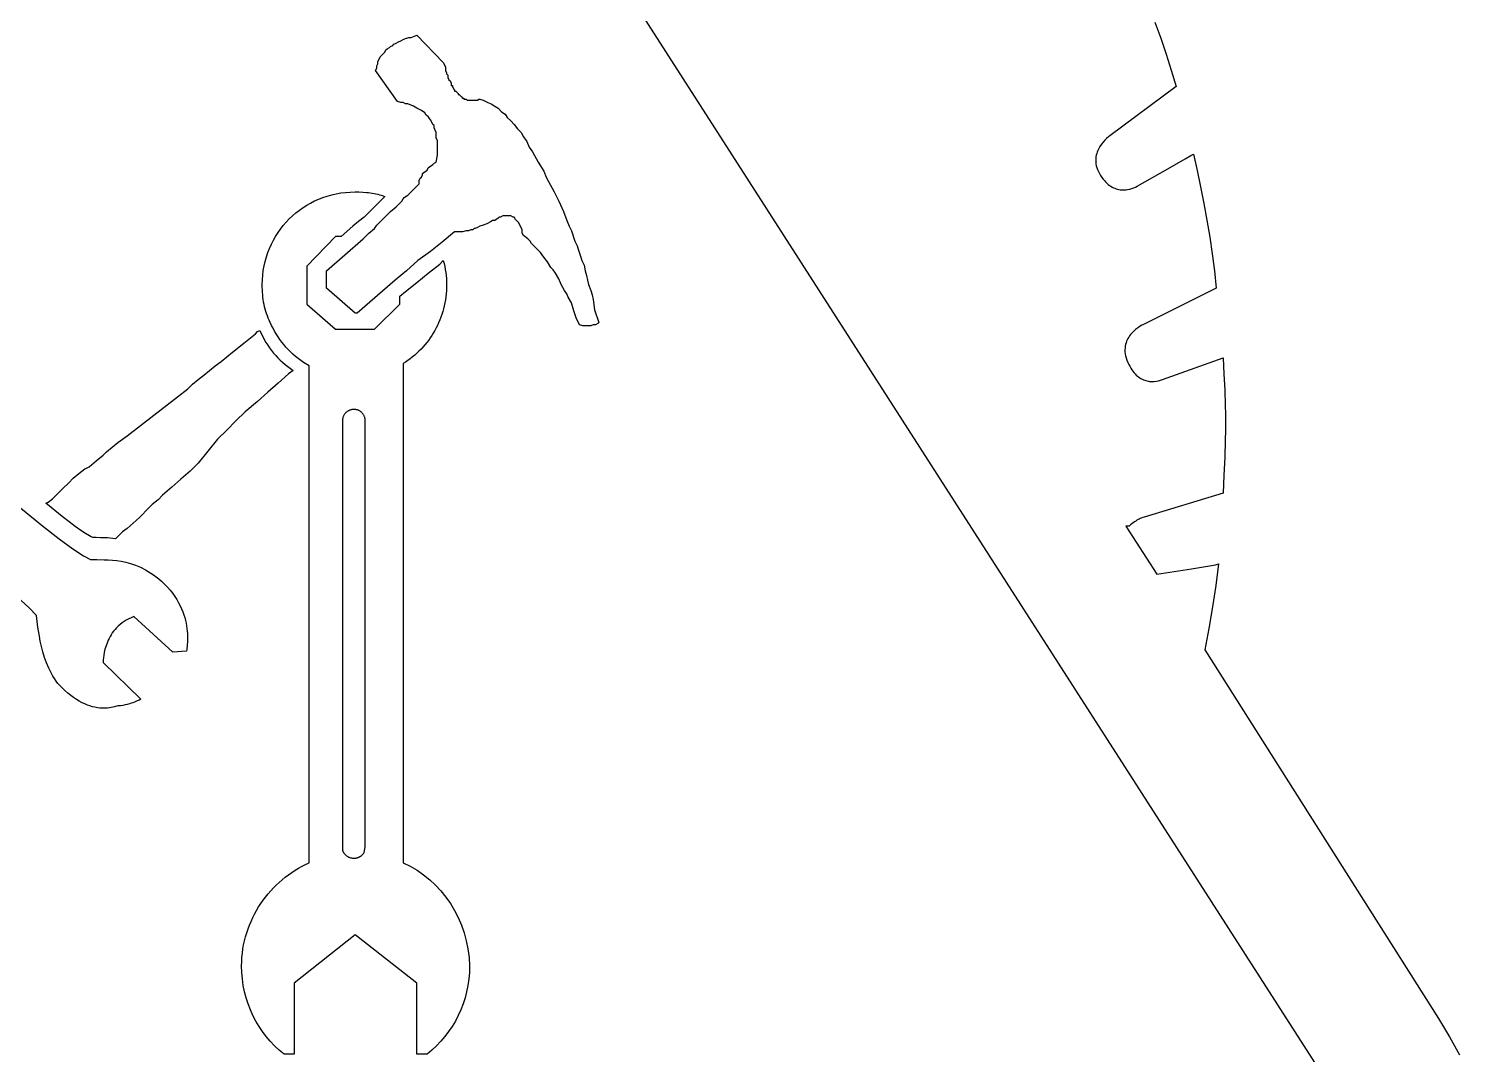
# Model space of a CAD drawing. Extents: x 44.5 to 107.9, y -138.8 to -45.2.
# Drawn here: x 47.858 to 51.163, y -116.994 to -114.624 of the extents above; entities that cross this region are included whole.
import ezdxf

# ---------------------------------------------------------------- set-up
doc = ezdxf.new("R2010")
doc.units = 0
doc.layers.add('BLACK', color=7, linetype='CONTINUOUS')

msp = doc.modelspace()

# ---------------------------------------------------------------- linework, layer by layer
at = {"layer": 'BLACK', "linetype": 'CONTINUOUS'}
for p, q in [((50.866145, -117.070188), (48.082729, -112.733667)), ((50.46001, -114.608902), (50.473146, -114.645737)), ((48.699208, -114.66248), (48.701854, -114.659834)), ((48.701854, -114.659834), (48.707146, -114.657188)), ((48.707146, -114.657188), (48.712437, -114.654542)), ((48.712437, -114.654542), (48.717729, -114.651896)), ((48.717729, -114.651896), (48.72302, -114.64925)), ((48.72302, -114.64925), (48.728312, -114.646604)), ((48.728312, -114.646604), (48.73625, -114.643959)), ((48.73625, -114.643959), (48.741541, -114.643959)), ((48.741541, -114.643959), (48.749479, -114.641313)), ((48.749479, -114.641313), (48.754771, -114.638667)), ((48.754771, -114.638667), (48.815625, -114.702167)), ((50.473146, -114.645737), (50.485724, -114.68282)), ((48.664812, -114.699521), (48.667458, -114.69423)), ((48.667458, -114.69423), (48.670104, -114.688938)), ((48.670104, -114.688938), (48.67275, -114.686292)), ((48.67275, -114.686292), (48.678041, -114.681)), ((48.678041, -114.681), (48.680687, -114.678355)), ((48.680687, -114.678355), (48.683333, -114.673063)), ((48.683333, -114.673063), (48.685979, -114.670417)), ((48.685979, -114.670417), (48.69127, -114.667771)), ((48.69127, -114.667771), (48.693916, -114.665125)), ((48.693916, -114.665125), (48.699208, -114.66248)), ((50.485724, -114.68282), (50.497682, -114.720151)), ((48.65952, -114.720688), (48.662167, -114.715396)), ((48.709791, -114.792125), (48.65952, -114.720688)), ((48.662167, -114.710105), (48.664812, -114.704813)), ((48.662167, -114.715396), (48.662167, -114.710105)), ((48.664812, -114.704813), (48.664812, -114.699521)), ((48.815625, -114.702167), (48.81827, -114.707459)), ((48.81827, -114.707459), (48.820916, -114.71275)), ((48.820916, -114.71275), (48.820916, -114.720688)), ((48.820916, -114.720688), (48.823562, -114.725979)), ((48.823562, -114.725979), (48.823562, -114.728625)), ((50.497682, -114.720151), (50.508958, -114.75773)), ((48.823562, -114.728625), (48.826208, -114.731271)), ((48.826208, -114.731271), (48.826208, -114.736563)), ((48.826208, -114.736563), (48.828854, -114.741855)), ((48.828854, -114.741855), (48.831499, -114.7445)), ((48.831499, -114.7445), (48.834146, -114.749792)), ((48.834146, -114.749792), (48.834146, -114.755084)), ((48.834146, -114.755084), (48.836791, -114.755084)), ((48.836791, -114.755084), (48.836791, -114.75773)), ((48.836791, -114.75773), (48.839437, -114.763021)), ((50.508958, -114.75773), (50.355499, -114.871501)), ((48.717729, -114.794771), (48.709791, -114.792125)), ((48.839437, -114.763021), (48.842083, -114.765667)), ((48.842083, -114.765667), (48.842083, -114.768313)), ((48.842083, -114.768313), (48.844729, -114.768313)), ((48.844729, -114.768313), (48.847375, -114.770959)), ((48.847375, -114.770959), (48.85002, -114.773605)), ((48.85002, -114.773605), (48.85002, -114.77625)), ((48.85002, -114.77625), (48.852666, -114.77625)), ((48.852666, -114.77625), (48.855312, -114.778896)), ((48.855312, -114.778896), (48.857958, -114.781542)), ((48.857958, -114.781542), (48.860604, -114.784188)), ((48.860604, -114.784188), (48.86325, -114.784188)), ((48.86325, -114.784188), (48.86325, -114.786834)), ((48.86325, -114.786834), (48.868541, -114.786834)), ((48.868541, -114.786834), (48.871187, -114.789479)), ((48.871187, -114.789479), (48.894999, -114.789479)), ((48.894999, -114.789479), (48.897646, -114.786834)), ((48.897646, -114.786834), (48.900291, -114.786834)), ((48.900291, -114.786834), (48.908229, -114.789479)), ((48.908229, -114.789479), (48.918812, -114.794771)), ((48.72302, -114.794771), (48.717729, -114.794771)), ((48.728312, -114.797417), (48.72302, -114.794771)), ((48.733604, -114.797417), (48.728312, -114.797417)), ((48.746833, -114.802709), (48.733604, -114.797417)), ((48.754771, -114.808), (48.746833, -114.802709)), ((48.765354, -114.813292), (48.754771, -114.808)), ((48.773291, -114.818584), (48.765354, -114.813292)), ((48.775937, -114.823875), (48.773291, -114.818584)), ((48.781229, -114.826521), (48.775937, -114.823875)), ((48.783874, -114.831813), (48.781229, -114.826521)), ((48.918812, -114.794771), (48.92675, -114.797417)), ((48.92675, -114.797417), (48.934687, -114.802709)), ((48.934687, -114.802709), (48.942625, -114.808)), ((48.942625, -114.808), (48.950562, -114.815938)), ((48.950562, -114.815938), (48.9585, -114.82123)), ((48.9585, -114.82123), (48.963791, -114.829167)), ((48.78652, -114.834459), (48.783874, -114.831813)), ((48.789166, -114.83975), (48.78652, -114.834459)), ((48.791812, -114.845042), (48.789166, -114.83975)), ((48.794458, -114.847688), (48.791812, -114.845042)), ((48.794458, -114.852979), (48.794458, -114.847688)), ((48.797104, -114.858271), (48.794458, -114.852979)), ((48.79975, -114.863563), (48.797104, -114.858271)), ((48.963791, -114.829167), (48.971729, -114.837105)), ((48.971729, -114.837105), (48.979666, -114.845042)), ((48.979666, -114.845042), (48.987604, -114.855625)), ((48.987604, -114.855625), (48.995541, -114.863563)), ((48.79975, -114.876792), (48.79975, -114.863563)), ((48.802395, -114.882084), (48.79975, -114.876792)), ((48.802395, -114.916479), (48.802395, -114.882084)), ((48.995541, -114.863563), (49.000833, -114.874146)), ((49.000833, -114.874146), (49.00877, -114.884729)), ((49.00877, -114.884729), (49.014062, -114.897959)), ((50.336413, -114.890777), (50.332679, -114.896305)), ((50.340291, -114.885872), (50.336413, -114.890777)), ((50.344114, -114.881626), (50.340291, -114.885872)), ((50.347686, -114.878074), (50.344114, -114.881626)), ((50.353282, -114.87319), (50.347686, -114.878074)), ((50.355499, -114.871501), (50.353282, -114.87319)), ((48.79975, -114.932355), (48.802395, -114.916479)), ((49.014062, -114.897959), (49.021999, -114.908542)), ((49.021999, -114.908542), (49.035229, -114.932355)), ((50.323129, -114.923963), (50.322949, -114.927971)), ((50.323592, -114.920066), (50.323129, -114.923963)), ((50.324313, -114.916287), (50.323592, -114.920066)), ((50.325268, -114.912628), (50.324313, -114.916287)), ((50.326431, -114.909095), (50.325268, -114.912628)), ((50.327779, -114.905692), (50.326431, -114.909095)), ((50.329286, -114.902423), (50.327779, -114.905692)), ((50.332679, -114.896305), (50.329286, -114.902423)), ((50.489775, -114.947899), (50.529876, -114.925037)), ((50.529876, -114.925037), (50.543075, -114.917343)), ((50.543075, -114.917343), (50.548645, -114.913834)), ((50.548645, -114.913834), (50.557322, -114.951661)), ((48.768, -114.958813), (48.770646, -114.956167)), ((48.768, -114.961459), (48.768, -114.958813)), ((48.770646, -114.956167), (48.778583, -114.950875)), ((48.778583, -114.950875), (48.781229, -114.945584)), ((48.781229, -114.945584), (48.783874, -114.942938)), ((48.783874, -114.942938), (48.791812, -114.937646)), ((48.791812, -114.937646), (48.794458, -114.935)), ((48.794458, -114.935), (48.79975, -114.932355)), ((49.035229, -114.932355), (49.048458, -114.953521)), ((49.048458, -114.953521), (49.053749, -114.96675)), ((50.322949, -114.927971), (50.323077, -114.932088)), ((50.323077, -114.932088), (50.323537, -114.936309)), ((50.323537, -114.936309), (50.324354, -114.940628)), ((50.324354, -114.940628), (50.325553, -114.945043)), ((50.325553, -114.945043), (50.327158, -114.949548)), ((50.327158, -114.949548), (50.329195, -114.95414)), ((50.329195, -114.95414), (50.331687, -114.958813)), ((50.331687, -114.958813), (50.334446, -114.96335)), ((50.418999, -114.987917), (50.489775, -114.947899)), ((50.557322, -114.951661), (50.565471, -114.989736)), ((48.733604, -115.009084), (48.760062, -114.982625)), ((48.760062, -114.974688), (48.762708, -114.969396)), ((48.760062, -114.982625), (48.760062, -114.974688)), ((48.762708, -114.969396), (48.765354, -114.96675)), ((48.765354, -114.96675), (48.768, -114.961459)), ((49.053749, -114.96675), (49.059042, -114.977334)), ((49.059042, -114.977334), (49.072271, -115.001146)), ((50.334446, -114.96335), (50.33726, -114.967541)), ((50.33726, -114.967541), (50.340126, -114.971398)), ((50.340126, -114.971398), (50.343035, -114.974931)), ((50.343035, -114.974931), (50.345984, -114.978153)), ((50.345984, -114.978153), (50.348965, -114.981074)), ((50.348965, -114.981074), (50.351974, -114.983705)), ((50.351974, -114.983705), (50.355004, -114.986057)), ((50.355004, -114.986057), (50.358049, -114.988142)), ((50.358049, -114.988142), (50.361104, -114.989971)), ((50.361104, -114.989971), (50.364163, -114.991555)), ((50.364163, -114.991555), (50.36722, -114.992904)), ((50.406558, -114.993469), (50.411124, -114.991767)), ((50.411124, -114.991767), (50.415287, -114.989887)), ((50.415287, -114.989887), (50.418999, -114.987917)), ((50.565471, -114.989736), (50.573062, -115.028059)), ((48.50943, -115.026871), (48.518676, -115.02216)), ((48.518676, -115.02216), (48.528179, -115.017889)), ((48.528179, -115.017889), (48.537926, -115.014072)), ((48.537926, -115.014072), (48.547905, -115.010721)), ((48.547905, -115.010721), (48.558101, -115.00785)), ((48.558101, -115.00785), (48.568502, -115.005471)), ((48.568502, -115.005471), (48.579095, -115.003599)), ((48.579095, -115.003599), (48.589867, -115.002245)), ((48.589867, -115.002245), (48.600805, -115.001423)), ((48.600805, -115.001423), (48.611895, -115.001146)), ((48.611895, -115.001146), (48.62082, -115.001275)), ((48.62082, -115.001275), (48.629713, -115.001684)), ((48.629713, -115.001684), (48.638545, -115.002402)), ((48.638545, -115.002402), (48.642927, -115.002887)), ((48.642927, -115.002887), (48.647283, -115.003461)), ((48.647283, -115.003461), (48.651608, -115.004129)), ((48.651608, -115.004129), (48.655898, -115.004893)), ((48.655898, -115.004893), (48.660149, -115.005758)), ((48.670104, -115.022313), (48.656874, -115.035542)), ((48.660149, -115.005758), (48.664357, -115.006727)), ((48.664357, -115.006727), (48.668519, -115.007805)), ((48.668519, -115.007805), (48.67263, -115.008996)), ((48.680687, -115.011729), (48.670104, -115.022313)), ((48.67263, -115.008996), (48.676688, -115.010303)), ((48.676688, -115.010303), (48.680687, -115.011729)), ((48.707146, -115.035542), (48.720375, -115.022313)), ((48.720375, -115.022313), (48.72302, -115.017021)), ((48.72302, -115.017021), (48.725666, -115.014375)), ((48.725666, -115.014375), (48.733604, -115.009084)), ((49.072271, -115.001146), (49.082854, -115.022313)), ((49.082854, -115.022313), (49.093437, -115.046125)), ((50.36722, -114.992904), (50.370269, -114.994031)), ((50.370269, -114.994031), (50.373305, -114.994946)), ((50.373305, -114.994946), (50.376321, -114.995661)), ((50.376321, -114.995661), (50.379312, -114.996186)), ((50.379312, -114.996186), (50.382272, -114.996532)), ((50.382272, -114.996532), (50.385195, -114.996712)), ((50.385195, -114.996712), (50.388076, -114.996736)), ((50.388076, -114.996736), (50.390908, -114.996615)), ((50.390908, -114.996615), (50.393686, -114.99636)), ((50.393686, -114.99636), (50.396404, -114.995982)), ((50.396404, -114.995982), (50.401636, -114.994904)), ((50.401636, -114.994904), (50.406558, -114.993469)), ((48.46009, -115.063654), (48.467518, -115.056575)), ((48.467518, -115.056575), (48.475281, -115.049858)), ((48.475281, -115.049858), (48.483367, -115.043516)), ((48.483367, -115.043516), (48.491763, -115.037562)), ((48.491763, -115.037562), (48.500455, -115.03201)), ((48.500455, -115.03201), (48.50943, -115.026871)), ((48.638354, -115.054063), (48.633062, -115.059354)), ((48.643645, -115.048771), (48.638354, -115.054063)), ((48.656874, -115.035542), (48.643645, -115.048771)), ((48.680687, -115.059355), (48.693916, -115.046125)), ((48.693916, -115.046125), (48.707146, -115.035542)), ((48.953208, -115.056709), (48.947916, -115.059355)), ((48.971729, -115.056709), (48.953208, -115.056709)), ((48.977021, -115.059355), (48.971729, -115.056709)), ((49.093437, -115.046125), (49.101374, -115.067292)), ((50.573062, -115.028059), (50.580064, -115.066631)), ((48.433999, -115.095326), (48.439953, -115.086931)), ((48.439953, -115.086931), (48.446294, -115.078845)), ((48.446294, -115.078845), (48.453011, -115.071081)), ((48.453011, -115.071081), (48.46009, -115.063654)), ((48.606604, -115.080521), (48.580146, -115.104334)), ((48.619833, -115.069938), (48.606604, -115.080521)), ((48.633062, -115.059354), (48.619833, -115.069938)), ((48.643645, -115.096396), (48.656874, -115.085813)), ((48.656874, -115.085813), (48.662167, -115.077875)), ((48.662167, -115.077875), (48.667458, -115.072584)), ((48.667458, -115.072584), (48.680687, -115.059355)), ((48.868541, -115.091105), (48.860604, -115.09375)), ((48.873833, -115.091105), (48.868541, -115.091105)), ((48.879125, -115.088459), (48.873833, -115.091105)), ((48.884416, -115.088459), (48.879125, -115.088459)), ((48.887062, -115.085813), (48.884416, -115.088459)), ((48.889708, -115.085813), (48.887062, -115.085813)), ((48.894999, -115.083167), (48.889708, -115.085813)), ((48.900291, -115.080521), (48.894999, -115.083167)), ((48.908229, -115.077875), (48.900291, -115.080521)), ((48.916166, -115.075229), (48.908229, -115.077875)), ((48.92675, -115.069938), (48.916166, -115.075229)), ((48.929395, -115.067292), (48.92675, -115.069938)), ((48.934687, -115.067292), (48.929395, -115.067292)), ((48.942625, -115.062), (48.934687, -115.067292)), ((48.945271, -115.059355), (48.942625, -115.062)), ((48.947916, -115.059355), (48.945271, -115.059355)), ((48.979666, -115.059355), (48.977021, -115.059355)), ((48.982312, -115.064646), (48.979666, -115.059355)), ((48.984958, -115.067292), (48.982312, -115.064646)), ((48.987604, -115.069938), (48.984958, -115.067292)), ((48.99025, -115.072584), (48.987604, -115.069938)), ((48.992895, -115.077875), (48.99025, -115.072584)), ((48.995541, -115.083167), (48.992895, -115.077875)), ((48.998187, -115.088459), (48.995541, -115.083167)), ((48.998187, -115.096396), (48.998187, -115.088459)), ((49.101374, -115.067292), (49.106666, -115.080521)), ((49.106666, -115.080521), (49.111958, -115.091105)), ((49.111958, -115.091105), (49.119895, -115.114917)), ((50.580064, -115.066631), (50.586446, -115.10545)), ((48.414325, -115.131743), (48.418596, -115.12224)), ((48.418596, -115.12224), (48.423307, -115.112994)), ((48.423307, -115.112994), (48.428446, -115.104018)), ((48.428446, -115.104018), (48.433999, -115.095326)), ((48.566916, -115.104334), (48.500771, -115.173125)), ((48.54575, -115.183709), (48.630416, -115.109625)), ((48.580146, -115.104334), (48.566916, -115.104334)), ((48.630416, -115.109625), (48.643645, -115.096396)), ((48.812979, -115.117563), (48.78652, -115.13873)), ((48.842083, -115.09375), (48.812979, -115.117563)), ((48.860604, -115.09375), (48.842083, -115.09375)), ((49.000833, -115.101688), (48.998187, -115.096396)), ((49.011416, -115.109625), (49.000833, -115.101688)), ((49.016708, -115.114917), (49.011416, -115.109625)), ((49.019354, -115.120209), (49.016708, -115.114917)), ((49.029937, -115.130792), (49.019354, -115.120209)), ((49.119895, -115.114917), (49.125187, -115.1255)), ((50.586446, -115.10545), (50.592177, -115.144517)), ((48.404286, -115.161665), (48.407157, -115.151468)), ((48.407157, -115.151468), (48.410508, -115.14149)), ((48.410508, -115.14149), (48.414325, -115.131743)), ((48.78652, -115.13873), (48.757416, -115.159896)), ((49.04052, -115.141375), (49.029937, -115.130792)), ((49.048458, -115.151959), (49.04052, -115.141375)), ((49.056395, -115.162542), (49.048458, -115.151959)), ((49.125187, -115.1255), (49.127833, -115.136084)), ((49.127833, -115.136084), (49.133125, -115.149313)), ((49.133125, -115.149313), (49.13577, -115.159896)), ((50.592177, -115.144517), (50.597226, -115.183833)), ((48.398681, -115.193431), (48.400035, -115.182659)), ((48.400035, -115.182659), (48.401908, -115.172066)), ((48.401908, -115.172066), (48.404286, -115.161665)), ((48.500771, -115.173125), (48.500771, -115.260438)), ((48.54575, -115.223396), (48.54575, -115.183709)), ((48.730958, -115.183709), (48.704499, -115.204875)), ((48.757416, -115.159896), (48.730958, -115.183709)), ((48.75477, -115.210167), (48.781229, -115.189001)), ((48.781229, -115.189001), (48.807687, -115.167834)), ((48.807687, -115.167834), (48.815625, -115.159896)), ((48.815625, -115.159896), (48.817485, -115.166841)), ((48.817485, -115.166841), (48.819097, -115.173787)), ((48.819097, -115.173787), (48.820461, -115.180732)), ((48.820461, -115.180732), (48.821578, -115.187677)), ((48.821578, -115.187677), (48.822446, -115.194623)), ((49.064333, -115.175771), (49.056395, -115.162542)), ((49.069625, -115.181063), (49.064333, -115.175771)), ((49.074916, -115.189), (49.069625, -115.181063)), ((49.082854, -115.202229), (49.074916, -115.189)), ((49.13577, -115.159896), (49.141062, -115.17048)), ((49.141062, -115.17048), (49.143708, -115.183709)), ((49.143708, -115.183709), (49.146354, -115.194292)), ((50.597226, -115.183833), (50.601562, -115.223396)), ((48.397582, -115.215458), (48.397859, -115.204368)), ((48.397645, -115.221381), (48.397582, -115.215458)), ((48.397835, -115.227241), (48.397645, -115.221381)), ((48.397859, -115.204368), (48.398681, -115.193431)), ((48.611895, -115.281604), (48.54575, -115.223396)), ((48.704499, -115.204875), (48.617187, -115.281604)), ((48.728312, -115.231334), (48.75477, -115.210167)), ((48.822446, -115.194623), (48.823066, -115.201568)), ((48.823066, -115.201568), (48.823438, -115.208513)), ((48.823447, -115.222628), (48.823102, -115.229746)), ((48.823438, -115.208513), (48.823562, -115.215458)), ((48.823562, -115.215458), (48.823447, -115.222628)), ((49.088145, -115.215458), (49.082854, -115.202229)), ((49.096083, -115.228688), (49.088145, -115.215458)), ((49.146354, -115.194292), (49.149, -115.204875)), ((49.149, -115.204875), (49.151646, -115.215458)), ((49.151646, -115.215458), (49.156937, -115.228688)), ((50.601562, -115.223396), (50.432229, -115.308063)), ((48.398158, -115.233039), (48.397835, -115.227241)), ((48.398616, -115.238775), (48.398158, -115.233039)), ((48.399213, -115.244449), (48.398616, -115.238775)), ((48.399954, -115.250061), (48.399213, -115.244449)), ((48.400842, -115.255611), (48.399954, -115.250061)), ((48.401882, -115.261099), (48.400842, -115.255611)), ((48.715083, -115.241917), (48.728312, -115.231334)), ((48.715083, -115.260438), (48.715083, -115.241917)), ((48.820726, -115.250753), (48.819498, -115.257625)), ((48.821738, -115.243813), (48.820726, -115.250753)), ((48.822531, -115.23681), (48.821738, -115.243813)), ((48.823102, -115.229746), (48.822531, -115.23681)), ((49.101374, -115.236625), (49.096083, -115.228688)), ((49.104021, -115.244563), (49.101374, -115.236625)), ((49.111958, -115.257792), (49.104021, -115.244563)), ((49.156937, -115.228688), (49.159583, -115.239271)), ((49.159583, -115.239271), (49.162229, -115.249854)), ((49.162229, -115.249854), (49.164875, -115.273667)), ((48.403076, -115.266525), (48.401882, -115.261099)), ((48.404429, -115.271889), (48.403076, -115.266525)), ((48.405945, -115.277191), (48.404429, -115.271889)), ((48.407628, -115.282431), (48.405945, -115.277191)), ((48.409481, -115.287609), (48.407628, -115.282431)), ((48.411509, -115.292725), (48.409481, -115.287609)), ((48.500771, -115.260438), (48.566916, -115.318646)), ((48.617187, -115.281604), (48.611895, -115.281604)), ((48.656874, -115.318646), (48.715083, -115.260438)), ((48.8125, -115.28434), (48.810246, -115.290804)), ((48.814556, -115.277785), (48.8125, -115.28434)), ((48.81641, -115.271145), (48.814556, -115.277785)), ((48.818059, -115.264423), (48.81641, -115.271145)), ((48.819498, -115.257625), (48.818059, -115.264423)), ((49.11725, -115.276313), (49.111958, -115.257792)), ((49.122541, -115.292188), (49.11725, -115.276313)), ((49.164875, -115.273667), (49.175458, -115.302771)), ((48.386999, -115.323937), (48.392291, -115.321292)), ((48.392291, -115.321292), (48.395391, -115.32861)), ((48.413715, -115.297779), (48.411509, -115.292725)), ((48.416103, -115.302771), (48.413715, -115.297779)), ((48.419203, -115.309654), (48.416103, -115.302771)), ((48.422547, -115.316409), (48.419203, -115.309654)), ((48.426132, -115.323032), (48.422547, -115.316409)), ((48.566916, -115.318646), (48.656874, -115.318646)), ((48.796112, -115.321623), (48.792736, -115.327455)), ((48.799308, -115.315674), (48.796112, -115.321623)), ((48.802324, -115.309614), (48.799308, -115.315674)), ((48.805154, -115.303446), (48.802324, -115.309614)), ((48.807796, -115.297174), (48.805154, -115.303446)), ((48.810246, -115.290804), (48.807796, -115.297174)), ((49.130479, -115.308063), (49.122541, -115.292188)), ((49.138416, -115.310709), (49.130479, -115.308063)), ((49.156937, -115.310709), (49.138416, -115.310709)), ((49.162229, -115.308063), (49.156937, -115.310709)), ((49.167521, -115.308063), (49.162229, -115.308063)), ((49.172812, -115.305417), (49.167521, -115.308063)), ((49.175458, -115.302771), (49.172812, -115.305417)), ((50.414928, -115.319365), (50.410326, -115.323477)), ((50.419374, -115.315895), (50.414928, -115.319365)), ((50.423464, -115.313065), (50.419374, -115.315895)), ((50.429769, -115.309308), (50.423464, -115.313065)), ((50.432229, -115.308063), (50.429769, -115.309308)), ((48.328791, -115.371563), (48.355249, -115.350396)), ((48.355249, -115.350396), (48.381708, -115.329229)), ((48.381708, -115.329229), (48.386999, -115.323937)), ((48.395391, -115.32861), (48.398735, -115.335689)), ((48.398735, -115.335689), (48.402319, -115.342535)), ((48.402319, -115.342535), (48.40614, -115.349156)), ((48.40614, -115.349156), (48.410193, -115.35556)), ((48.410193, -115.35556), (48.414475, -115.361754)), ((48.429952, -115.329519), (48.426132, -115.323032)), ((48.434006, -115.335867), (48.429952, -115.329519)), ((48.438288, -115.342071), (48.434006, -115.335867)), ((48.442795, -115.348128), (48.438288, -115.342071)), ((48.447522, -115.354034), (48.442795, -115.348128)), ((48.452467, -115.359785), (48.447522, -115.354034)), ((48.773305, -115.354719), (48.768931, -115.359763)), ((48.77752, -115.349534), (48.773305, -115.354719)), ((48.781575, -115.34421), (48.77752, -115.349534)), ((48.785465, -115.338753), (48.781575, -115.34421)), ((48.789186, -115.333167), (48.785465, -115.338753)), ((48.792736, -115.327455), (48.789186, -115.333167)), ((50.392045, -115.353828), (50.391251, -115.357771)), ((50.393103, -115.350051), (50.392045, -115.353828)), ((50.394399, -115.34644), (50.393103, -115.350051)), ((50.395908, -115.342995), (50.394399, -115.34644)), ((50.397606, -115.339715), (50.395908, -115.342995)), ((50.399466, -115.3366), (50.397606, -115.339715)), ((50.401463, -115.333649), (50.399466, -115.3366)), ((50.403573, -115.330861), (50.401463, -115.333649)), ((50.40577, -115.328237), (50.403573, -115.330861)), ((50.410326, -115.323477), (50.40577, -115.328237)), ((48.302333, -115.392729), (48.328791, -115.371563)), ((48.414475, -115.361754), (48.418982, -115.367748)), ((48.418982, -115.367748), (48.42371, -115.373547)), ((48.42371, -115.373547), (48.428654, -115.37916)), ((48.428654, -115.37916), (48.433812, -115.384595)), ((48.433812, -115.384595), (48.43918, -115.38986)), ((48.457625, -115.365377), (48.452467, -115.359785)), ((48.462992, -115.370806), (48.457625, -115.365377)), ((48.468565, -115.376069), (48.462992, -115.370806)), ((48.474339, -115.381161), (48.468565, -115.376069)), ((48.480311, -115.386079), (48.474339, -115.381161)), ((48.486477, -115.390818), (48.480311, -115.386079)), ((48.739562, -115.386786), (48.734178, -115.39071)), ((48.744812, -115.382689), (48.739562, -115.386786)), ((48.749925, -115.378423), (48.744812, -115.382689)), ((48.754896, -115.373994), (48.749925, -115.378423)), ((48.759723, -115.369404), (48.754896, -115.373994)), ((48.764403, -115.364659), (48.759723, -115.369404)), ((48.768931, -115.359763), (48.764403, -115.364659)), ((50.390746, -115.361882), (50.390554, -115.36616)), ((50.390554, -115.36616), (50.390702, -115.370607)), ((50.390702, -115.370607), (50.391214, -115.375222)), ((50.391251, -115.357771), (50.390746, -115.361882)), ((50.391214, -115.375222), (50.392115, -115.380006)), ((50.392115, -115.380006), (50.393431, -115.38496)), ((50.393431, -115.38496), (50.395187, -115.390084)), ((50.477208, -115.435063), (50.617437, -115.384792)), ((50.617437, -115.384792), (50.61938, -115.422082)), ((48.262645, -115.424479), (48.275874, -115.413896)), ((48.275874, -115.413896), (48.289103, -115.403313)), ((48.289103, -115.403313), (48.302333, -115.392729)), ((48.458437, -115.421833), (48.434624, -115.443)), ((48.43918, -115.38986), (48.444752, -115.394962)), ((48.444752, -115.394962), (48.450527, -115.399908)), ((48.450527, -115.399908), (48.456498, -115.404708)), ((48.456498, -115.404708), (48.462664, -115.409368)), ((48.46902, -115.413896), (48.458437, -115.421833)), ((48.462664, -115.409368), (48.46902, -115.413896)), ((48.492832, -115.395375), (48.486477, -115.390818)), ((48.506061, -115.403313), (48.492832, -115.395375)), ((48.506061, -115.530313), (48.506061, -115.403313)), ((48.728663, -115.394456), (48.72302, -115.398021)), ((48.72302, -115.398021), (48.72302, -116.551604)), ((48.734178, -115.39071), (48.728663, -115.394456)), ((50.395187, -115.390084), (50.397225, -115.395124)), ((50.397225, -115.395124), (50.399364, -115.399832)), ((50.399364, -115.399832), (50.401598, -115.404219)), ((50.401598, -115.404219), (50.403921, -115.408294)), ((50.403921, -115.408294), (50.406324, -115.412067)), ((50.406324, -115.412067), (50.408803, -115.415547)), ((50.408803, -115.415547), (50.411349, -115.418744)), ((50.411349, -115.418744), (50.413956, -115.421668)), ((50.413956, -115.421668), (50.416618, -115.424329)), ((50.61938, -115.422082), (50.621075, -115.458875)), ((48.225603, -115.456229), (48.228249, -115.453584)), ((48.228249, -115.453584), (48.230895, -115.450938)), ((48.230895, -115.450938), (48.236187, -115.445646)), ((48.236187, -115.445646), (48.249416, -115.435063)), ((48.249416, -115.435063), (48.262645, -115.424479)), ((48.434624, -115.443), (48.410812, -115.464167)), ((50.416618, -115.424329), (50.419327, -115.426735)), ((50.419327, -115.426735), (50.422076, -115.428898)), ((50.422076, -115.428898), (50.42486, -115.430825)), ((50.42486, -115.430825), (50.427671, -115.432528)), ((50.427671, -115.432528), (50.430502, -115.434016)), ((50.430502, -115.434016), (50.433346, -115.435299)), ((50.433346, -115.435299), (50.436198, -115.436386)), ((50.436198, -115.436386), (50.439049, -115.437287)), ((50.439049, -115.437287), (50.441894, -115.438011)), ((50.441894, -115.438011), (50.444725, -115.438569)), ((50.444725, -115.438569), (50.447536, -115.43897)), ((50.447536, -115.43897), (50.450319, -115.439223)), ((50.450319, -115.439223), (50.453069, -115.439339)), ((50.453069, -115.439339), (50.458439, -115.439197)), ((50.458439, -115.439197), (50.463593, -115.438621)), ((50.463593, -115.438621), (50.468475, -115.437688)), ((50.468475, -115.437688), (50.473032, -115.436476)), ((50.473032, -115.436476), (50.477208, -115.435063)), ((48.085374, -115.564709), (48.201791, -115.47475)), ((48.201791, -115.47475), (48.225603, -115.456229)), ((48.386999, -115.485334), (48.357896, -115.509146)), ((48.410812, -115.464167), (48.386999, -115.485334)), ((50.621075, -115.458875), (50.622274, -115.495669)), ((48.357896, -115.509146), (48.336729, -115.530313)), ((48.584552, -115.52071), (48.5841, -115.521976)), ((48.585065, -115.519482), (48.584552, -115.52071)), ((48.585636, -115.518292), (48.585065, -115.519482)), ((48.586263, -115.517142), (48.585636, -115.518292)), ((48.586944, -115.516033), (48.586263, -115.517142)), ((48.587675, -115.514965), (48.586944, -115.516033)), ((48.588454, -115.51394), (48.587675, -115.514965)), ((48.58928, -115.512959), (48.588454, -115.51394)), ((48.590149, -115.512022), (48.58928, -115.512959)), ((48.59106, -115.511131), (48.590149, -115.512022)), ((48.592009, -115.510286), (48.59106, -115.511131)), ((48.592994, -115.509489), (48.592009, -115.510286)), ((48.594014, -115.50874), (48.592994, -115.509489)), ((48.595065, -115.50804), (48.594014, -115.50874)), ((48.596145, -115.507391), (48.595065, -115.50804)), ((48.597251, -115.506794), (48.596145, -115.507391)), ((48.598382, -115.506248), (48.597251, -115.506794)), ((48.599535, -115.505756), (48.598382, -115.506248)), ((48.600707, -115.505318), (48.599535, -115.505756)), ((48.601896, -115.504936), (48.600707, -115.505318)), ((48.603099, -115.50461), (48.601896, -115.504936)), ((48.604315, -115.50434), (48.603099, -115.50461)), ((48.60554, -115.504129), (48.604315, -115.50434)), ((48.606773, -115.503977), (48.60554, -115.504129)), ((48.60801, -115.503885), (48.606773, -115.503977)), ((48.60925, -115.503855), (48.60801, -115.503885)), ((48.610722, -115.503893), (48.60925, -115.503855)), ((48.612163, -115.504006), (48.610722, -115.503893)), ((48.613571, -115.504192), (48.612163, -115.504006)), ((48.614945, -115.504449), (48.613571, -115.504192)), ((48.616284, -115.504773), (48.614945, -115.504449)), ((48.617587, -115.505163), (48.616284, -115.504773)), ((48.618853, -115.505615), (48.617587, -115.505163)), ((48.620081, -115.506128), (48.618853, -115.505615)), ((48.621271, -115.5067), (48.620081, -115.506128)), ((48.622421, -115.507327), (48.621271, -115.5067)), ((48.62353, -115.508007), (48.622421, -115.507327)), ((48.624598, -115.508738), (48.62353, -115.508007)), ((48.625623, -115.509518), (48.624598, -115.508738)), ((48.626604, -115.510343), (48.625623, -115.509518)), ((48.627541, -115.511212), (48.626604, -115.510343)), ((48.628432, -115.512123), (48.627541, -115.511212)), ((48.629277, -115.513072), (48.628432, -115.512123)), ((48.630074, -115.514058), (48.629277, -115.513072)), ((48.630823, -115.515077), (48.630074, -115.514058)), ((48.631522, -115.516128), (48.630823, -115.515077)), ((48.632171, -115.517208), (48.631522, -115.516128)), ((48.632769, -115.518314), (48.632171, -115.517208)), ((48.633315, -115.519445), (48.632769, -115.518314)), ((48.633807, -115.520598), (48.633315, -115.519445)), ((48.634244, -115.52177), (48.633807, -115.520598)), ((50.622274, -115.495669), (50.62261, -115.514221)), ((50.62261, -115.514221), (50.622729, -115.532958)), ((48.315562, -115.55148), (48.294396, -115.572646)), ((48.336729, -115.530313), (48.315562, -115.55148)), ((48.506061, -116.551605), (48.506061, -115.530313)), ((48.58283, -115.52884), (48.582791, -115.530313)), ((48.582791, -115.530313), (48.582791, -116.514563)), ((48.582943, -115.5274), (48.58283, -115.52884)), ((48.583129, -115.525992), (48.582943, -115.5274)), ((48.583386, -115.524618), (48.583129, -115.525992)), ((48.58371, -115.523279), (48.583386, -115.524618)), ((48.5841, -115.521976), (48.58371, -115.523279)), ((48.634627, -115.522959), (48.634244, -115.52177)), ((48.634953, -115.524162), (48.634627, -115.522959)), ((48.635222, -115.525378), (48.634953, -115.524162)), ((48.635434, -115.526603), (48.635222, -115.525378)), ((48.635585, -115.527836), (48.635434, -115.526603)), ((48.635677, -115.529073), (48.635585, -115.527836)), ((48.635708, -115.530313), (48.635677, -115.529073)), ((48.635708, -116.514563), (48.635708, -115.530313)), ((50.62261, -115.553681), (50.622274, -115.574217)), ((50.622729, -115.532958), (50.62261, -115.553681)), ((48.050978, -115.591167), (48.064207, -115.580583)), ((48.064207, -115.580583), (48.085374, -115.564709)), ((48.294396, -115.572646), (48.249417, -115.628209)), ((50.622274, -115.574217), (50.621076, -115.614979)), ((48.013937, -115.622917), (48.029812, -115.609688)), ((48.029812, -115.609688), (48.037749, -115.60175)), ((48.037749, -115.60175), (48.050978, -115.591167)), ((50.621076, -115.614979), (50.619381, -115.655742)), ((47.96102, -115.662604), (47.974249, -115.652021)), ((47.974249, -115.652021), (47.987478, -115.641438)), ((47.987478, -115.641438), (47.99277, -115.638792)), ((47.99277, -115.638792), (47.998061, -115.636146)), ((47.998061, -115.636146), (48.013937, -115.622917)), ((48.230896, -115.646729), (48.209729, -115.66525)), ((48.249417, -115.628209), (48.230896, -115.646729)), ((47.923978, -115.699646), (47.937207, -115.686416)), ((47.937207, -115.686416), (47.950437, -115.673187)), ((47.950437, -115.673187), (47.96102, -115.662604)), ((48.188562, -115.683771), (48.167396, -115.702292)), ((48.209729, -115.66525), (48.188562, -115.683771)), ((50.619381, -115.655742), (50.617437, -115.697)), ((47.797697, -115.697305), (47.890286, -115.77311)), ((47.89752, -115.720812), (47.902812, -115.718167)), ((47.902812, -115.718167), (47.913395, -115.710229)), ((47.913395, -115.710229), (47.923978, -115.699646)), ((48.156813, -115.712875), (48.143583, -115.723458)), ((48.167396, -115.702292), (48.156813, -115.712875)), ((50.617437, -115.697), (50.434875, -115.752563)), ((47.935306, -115.751074), (47.89752, -115.720812)), ((47.951378, -115.7636), (47.935306, -115.751074)), ((48.114479, -115.752563), (48.106541, -115.7605)), ((48.135646, -115.731396), (48.114479, -115.752563)), ((48.143583, -115.723458), (48.135646, -115.731396)), ((50.434875, -115.752563), (50.431733, -115.753638)), ((47.890286, -115.77311), (47.928451, -115.802851)), ((47.965651, -115.774391), (47.951378, -115.7636)), ((47.978187, -115.783444), (47.965651, -115.774391)), ((47.98905, -115.790762), (47.978187, -115.783444)), ((48.085375, -115.779021), (48.074792, -115.786958)), ((48.106541, -115.7605), (48.085375, -115.779021)), ((50.400479, -115.77373), (50.392541, -115.77373)), ((50.392541, -115.77373), (50.463979, -115.884854)), ((50.403482, -115.770876), (50.400479, -115.77373)), ((50.406515, -115.768262), (50.403482, -115.770876)), ((50.409548, -115.765881), (50.406515, -115.768262)), ((50.412551, -115.763725), (50.409548, -115.765881)), ((50.415491, -115.761786), (50.412551, -115.763725)), ((50.418339, -115.760056), (50.415491, -115.761786)), ((50.421062, -115.758528), (50.418339, -115.760056)), ((50.42363, -115.757193), (50.421062, -115.758528)), ((50.426013, -115.756044), (50.42363, -115.757193)), ((50.428178, -115.755074), (50.426013, -115.756044)), ((50.431733, -115.753638), (50.428178, -115.755074)), ((47.928451, -115.802851), (47.960116, -115.826156)), ((47.9983, -115.796343), (47.98905, -115.790762)), ((48.00234, -115.798482), (47.9983, -115.796343)), ((48.006, -115.800187), (48.00234, -115.798482)), ((48.013937, -115.800187), (48.006, -115.800187)), ((48.023942, -115.800229), (48.013937, -115.800187)), ((48.029099, -115.800327), (48.023942, -115.800229)), ((48.034442, -115.800518), (48.029099, -115.800327)), ((48.040034, -115.800833), (48.034442, -115.800518)), ((48.045935, -115.801304), (48.040034, -115.800833)), ((48.052209, -115.80196), (48.045935, -115.801304)), ((48.058916, -115.802833), (48.052209, -115.80196)), ((48.074792, -115.786958), (48.058916, -115.802833)), ((47.960116, -115.826156), (47.984472, -115.842274)), ((47.984472, -115.842274), (48.000708, -115.850459)), ((48.000708, -115.850459), (48.015679, -115.850991)), ((48.015679, -115.850991), (48.032665, -115.851244)), ((48.032665, -115.851244), (48.041846, -115.851567)), ((48.041846, -115.851567), (48.051449, -115.85218)), ((48.051449, -115.85218), (48.061448, -115.853204)), ((48.061448, -115.853204), (48.071815, -115.854758)), ((48.071815, -115.854758), (48.082523, -115.856964)), ((48.082523, -115.856964), (48.093545, -115.859941)), ((48.093545, -115.859941), (48.104854, -115.86381)), ((48.104854, -115.86381), (48.116422, -115.86869)), ((48.116422, -115.86869), (48.128223, -115.874702)), ((48.128223, -115.874702), (48.134202, -115.87817)), ((48.134202, -115.87817), (48.140229, -115.881966)), ((48.140229, -115.881966), (48.146301, -115.886105)), ((50.463979, -115.884854), (50.544346, -115.871956)), ((50.544346, -115.871956), (50.585646, -115.865135)), ((50.585646, -115.865135), (50.599738, -115.862608)), ((50.599738, -115.862608), (50.606854, -115.861042)), ((50.606854, -115.861042), (50.600405, -115.910651)), ((48.146301, -115.886105), (48.152414, -115.890602)), ((48.152414, -115.890602), (48.158565, -115.895472)), ((48.158565, -115.895472), (48.16475, -115.90073)), ((48.16475, -115.90073), (48.172126, -115.907718)), ((48.172126, -115.907718), (48.178891, -115.91478)), ((48.178891, -115.91478), (48.185071, -115.921895)), ((50.600405, -115.910651), (50.592963, -115.960261)), ((47.859228, -115.962364), (47.813267, -115.920036)), ((48.185071, -115.921895), (48.190691, -115.929043)), ((48.190691, -115.929043), (48.195777, -115.936205)), ((48.195777, -115.936205), (48.200352, -115.943361)), ((48.200352, -115.943361), (48.204443, -115.95049)), ((48.204443, -115.95049), (48.208075, -115.957573)), ((47.876354, -115.980105), (47.859228, -115.962364)), ((47.879496, -116.006894), (47.876354, -115.980105)), ((48.10125, -115.982751), (48.094992, -115.985127)), ((48.191207, -116.064771), (48.10125, -115.982751)), ((48.208075, -115.957573), (48.211273, -115.964591)), ((48.211273, -115.964591), (48.214062, -115.971523)), ((48.214062, -115.971523), (48.216467, -115.978349)), ((48.216467, -115.978349), (48.218514, -115.98505)), ((50.592963, -115.960261), (50.58453, -116.00987)), ((47.882679, -116.02773), (47.879496, -116.006894)), ((48.054198, -116.01625), (48.051177, -116.020399)), ((48.057491, -116.012182), (48.054198, -116.01625)), ((48.061066, -116.008217), (48.057491, -116.012182)), ((48.064936, -116.004375), (48.061066, -116.008217)), ((48.069112, -116.00068), (48.064936, -116.004375)), ((48.073606, -115.99715), (48.069112, -116.00068)), ((48.078429, -115.993809), (48.073606, -115.99715)), ((48.083594, -115.990677), (48.078429, -115.993809)), ((48.089111, -115.987776), (48.083594, -115.990677)), ((48.094992, -115.985127), (48.089111, -115.987776)), ((48.218514, -115.98505), (48.220227, -115.991605)), ((48.220227, -115.991605), (48.221632, -115.997995)), ((48.221632, -115.997995), (48.222755, -116.004201)), ((48.222755, -116.004201), (48.223619, -116.010201)), ((48.223619, -116.010201), (48.224251, -116.015976)), ((48.224251, -116.015976), (48.224676, -116.021507)), ((50.58453, -116.00987), (50.575104, -116.05948)), ((47.884891, -116.039357), (47.882679, -116.02773)), ((47.887599, -116.051542), (47.884891, -116.039357)), ((48.036649, -116.049932), (48.034277, -116.057888)), ((48.039734, -116.04162), (48.036649, -116.049932)), ((48.041573, -116.037384), (48.039734, -116.04162)), ((48.043625, -116.033122), (48.041573, -116.037384)), ((48.045902, -116.028857), (48.043625, -116.033122)), ((48.048416, -116.024608), (48.045902, -116.028857)), ((48.051177, -116.020399), (48.048416, -116.024608)), ((48.224281, -116.048441), (48.223061, -116.058989)), ((48.224805, -116.040786), (48.224281, -116.048441)), ((48.224676, -116.021507), (48.225004, -116.031755)), ((48.225004, -116.031755), (48.224805, -116.040786)), ((47.890865, -116.064099), (47.887599, -116.051542)), ((47.894751, -116.076843), (47.890865, -116.064099)), ((47.899319, -116.089586), (47.894751, -116.076843)), ((48.03006, -116.082734), (48.029812, -116.088584)), ((48.03051, -116.07791), (48.03006, -116.082734)), ((48.031301, -116.072047), (48.03051, -116.07791)), ((48.032525, -116.065317), (48.031301, -116.072047)), ((48.034277, -116.057888), (48.032525, -116.065317)), ((48.222958, -116.062126), (48.191207, -116.064771)), ((48.223061, -116.058989), (48.222769, -116.061563)), ((48.222769, -116.061563), (48.222791, -116.062106)), ((48.222791, -116.062106), (48.222958, -116.062126)), ((50.575104, -116.05948), (51.114854, -116.911438)), ((47.904631, -116.102144), (47.899319, -116.089586)), ((47.907586, -116.108294), (47.904631, -116.102144)), ((47.91075, -116.114329), (47.907586, -116.108294)), ((47.914131, -116.120224), (47.91075, -116.114329)), ((48.029812, -116.088584), (48.117125, -116.17325)), ((47.917737, -116.125956), (47.914131, -116.120224)), ((47.921575, -116.131502), (47.917737, -116.125956)), ((47.925653, -116.136839), (47.921575, -116.131502)), ((47.92998, -116.141943), (47.925653, -116.136839)), ((47.934562, -116.146792), (47.92998, -116.141943)), ((47.941475, -116.153431), (47.934562, -116.146792)), ((47.948318, -116.159473), (47.941475, -116.153431)), ((47.955084, -116.164942), (47.948318, -116.159473)), ((47.961765, -116.16986), (47.955084, -116.164942)), ((47.968352, -116.174252), (47.961765, -116.16986)), ((47.974839, -116.178139), (47.968352, -116.174252)), ((47.981217, -116.181546), (47.974839, -116.178139)), ((47.987479, -116.184495), (47.981217, -116.181546)), ((48.098916, -116.18157), (48.094904, -116.18294)), ((48.102572, -116.180196), (48.098916, -116.18157)), ((48.108753, -116.177576), (48.102572, -116.180196)), ((48.113321, -116.175359), (48.108753, -116.177576)), ((48.117125, -116.17325), (48.113321, -116.175359)), ((47.993617, -116.187011), (47.987479, -116.184495)), ((47.999623, -116.189115), (47.993617, -116.187011)), ((48.005489, -116.190832), (47.999623, -116.189115)), ((48.011209, -116.192185), (48.005489, -116.190832)), ((48.016773, -116.193196), (48.011209, -116.192185)), ((48.022174, -116.19389), (48.016773, -116.193196)), ((48.027405, -116.194289), (48.022174, -116.19389)), ((48.032458, -116.194417), (48.027405, -116.194289)), ((48.034442, -116.194387), (48.032458, -116.194417)), ((48.036427, -116.194299), (48.034442, -116.194387)), ((48.038411, -116.194156), (48.036427, -116.194299)), ((48.040395, -116.193963), (48.038411, -116.194156)), ((48.044364, -116.193441), (48.040395, -116.193963)), ((48.048333, -116.192764), (48.044364, -116.193441)), ((48.052302, -116.191963), (48.048333, -116.192764)), ((48.05627, -116.191069), (48.052302, -116.191963)), ((48.064208, -116.189126), (48.05627, -116.191069)), ((48.070034, -116.188511), (48.064208, -116.189126)), ((48.075597, -116.187684), (48.070034, -116.188511)), ((48.080881, -116.186678), (48.075597, -116.187684)), ((48.085871, -116.185529), (48.080881, -116.186678)), ((48.09055, -116.184271), (48.085871, -116.185529)), ((48.094904, -116.18294), (48.09055, -116.184271)), ((48.582791, -116.514563), (48.582797, -116.516542)), ((48.582797, -116.516542), (48.582833, -116.51849)), ((48.582833, -116.51849), (48.582872, -116.519443)), ((48.582872, -116.519443), (48.582931, -116.520376)), ((48.582931, -116.520376), (48.583013, -116.521287)), ((48.583013, -116.521287), (48.583122, -116.52217)), ((48.583122, -116.52217), (48.583262, -116.523022)), ((48.583262, -116.523022), (48.583437, -116.523839)), ((48.583437, -116.523839), (48.583651, -116.524617)), ((48.583651, -116.524617), (48.583908, -116.525353)), ((48.583908, -116.525353), (48.584053, -116.525704)), ((48.584053, -116.525704), (48.584211, -116.526042)), ((48.584211, -116.526042), (48.584381, -116.526368)), ((48.584381, -116.526368), (48.584564, -116.526681)), ((48.584564, -116.526681), (48.584761, -116.52698)), ((48.584761, -116.52698), (48.584972, -116.527266)), ((48.584972, -116.527266), (48.585197, -116.527536)), ((48.585197, -116.527536), (48.585437, -116.527792)), ((48.585437, -116.527792), (48.586461, -116.529249)), ((48.586461, -116.529249), (48.587546, -116.530639)), ((48.587546, -116.530639), (48.588693, -116.53196)), ((48.588693, -116.53196), (48.589902, -116.533208)), ((48.589902, -116.533208), (48.591174, -116.534378)), ((48.591174, -116.534378), (48.592507, -116.535466)), ((48.592507, -116.535466), (48.593902, -116.536469)), ((48.593902, -116.536469), (48.595359, -116.537383)), ((48.595359, -116.537383), (48.596879, -116.538204)), ((48.596879, -116.538204), (48.59846, -116.538928)), ((48.59846, -116.538928), (48.600103, -116.539552)), ((48.600103, -116.539552), (48.601809, -116.54007)), ((48.601809, -116.54007), (48.603576, -116.54048)), ((48.603576, -116.54048), (48.605405, -116.540778)), ((48.605405, -116.540778), (48.607297, -116.54096)), ((48.607297, -116.54096), (48.60925, -116.541021)), ((48.60925, -116.541021), (48.610234, -116.541006)), ((48.610234, -116.541006), (48.611203, -116.54096)), ((48.611203, -116.54096), (48.612157, -116.540884)), ((48.612157, -116.540884), (48.613095, -116.540778)), ((48.613095, -116.540778), (48.614017, -116.540644)), ((48.614017, -116.540644), (48.614924, -116.54048)), ((48.614924, -116.54048), (48.615815, -116.540289)), ((48.615815, -116.540289), (48.616691, -116.54007)), ((48.616691, -116.54007), (48.617552, -116.539824)), ((48.617552, -116.539824), (48.618396, -116.539552)), ((48.618396, -116.539552), (48.619226, -116.539253)), ((48.619226, -116.539253), (48.62004, -116.538928)), ((48.62004, -116.538928), (48.620838, -116.538579)), ((48.620838, -116.538579), (48.621621, -116.538204)), ((48.621621, -116.538204), (48.622388, -116.537805)), ((48.622388, -116.537805), (48.62314, -116.537383)), ((48.62314, -116.537383), (48.623877, -116.536937)), ((48.623877, -116.536937), (48.624598, -116.536469)), ((48.624598, -116.536469), (48.625303, -116.535978)), ((48.625303, -116.535978), (48.625993, -116.535466)), ((48.625993, -116.535466), (48.627326, -116.534378)), ((48.627326, -116.534378), (48.628597, -116.533208)), ((48.628597, -116.533208), (48.629806, -116.53196)), ((48.629806, -116.53196), (48.630954, -116.530639)), ((48.630954, -116.530639), (48.632039, -116.529249)), ((48.632039, -116.529249), (48.633062, -116.527792)), ((48.633062, -116.527792), (48.635708, -116.514563)), ((48.45825, -116.579248), (48.465799, -116.573933)), ((48.465799, -116.573933), (48.473526, -116.56889)), ((48.473526, -116.56889), (48.481423, -116.564129)), ((48.481423, -116.564129), (48.489483, -116.559657)), ((48.489483, -116.559657), (48.497699, -116.555479)), ((48.497699, -116.555479), (48.506061, -116.551605)), ((48.72302, -116.551604), (48.739539, -116.559656)), ((48.739539, -116.559656), (48.755334, -116.56889)), ((48.755334, -116.56889), (48.77036, -116.579248)), ((48.417136, -116.616485), (48.423453, -116.609679)), ((48.423453, -116.609679), (48.429994, -116.603104)), ((48.429994, -116.603104), (48.436752, -116.596766)), ((48.436752, -116.596766), (48.443719, -116.590672)), ((48.443719, -116.590672), (48.450888, -116.584831)), ((48.450888, -116.584831), (48.45825, -116.579248)), ((48.77036, -116.579248), (48.784577, -116.590672)), ((48.784577, -116.590672), (48.797941, -116.603103)), ((48.797941, -116.603103), (48.81041, -116.616484)), ((48.394275, -116.645863), (48.399614, -116.638209)), ((48.399614, -116.638209), (48.40521, -116.630757)), ((48.40521, -116.630757), (48.411053, -116.623513)), ((48.411053, -116.623513), (48.417136, -116.616485)), ((48.81041, -116.616484), (48.821941, -116.630757)), ((48.821941, -116.630757), (48.832492, -116.645862)), ((48.37563, -116.678341), (48.379869, -116.669956)), ((48.379869, -116.669956), (48.384394, -116.661743)), ((48.384394, -116.661743), (48.389199, -116.65371)), ((48.389199, -116.65371), (48.394275, -116.645863)), ((48.832492, -116.645862), (48.842019, -116.661743)), ((48.842019, -116.661743), (48.85048, -116.678341)), ((48.361698, -116.713455), (48.364712, -116.704455)), ((48.364712, -116.704455), (48.368044, -116.695598)), ((48.368044, -116.695598), (48.371686, -116.686891)), ((48.371686, -116.686891), (48.37563, -116.678341)), ((48.85048, -116.678341), (48.857833, -116.695598)), ((48.857833, -116.695598), (48.864035, -116.713455)), ((48.352975, -116.75074), (48.35464, -116.741241)), ((48.35464, -116.741241), (48.356655, -116.731855)), ((48.356655, -116.731855), (48.35901, -116.722591)), ((48.35901, -116.722591), (48.361698, -116.713455)), ((48.611895, -116.718292), (48.471665, -116.829417)), ((48.754769, -116.829417), (48.611895, -116.718292)), ((48.864035, -116.713455), (48.869043, -116.731855)), ((48.869043, -116.731855), (48.872814, -116.75074)), ((48.35015, -116.779848), (48.350722, -116.770051)), ((48.350722, -116.770051), (48.351666, -116.760346)), ((48.351666, -116.760346), (48.352975, -116.75074)), ((48.872814, -116.75074), (48.875307, -116.770051)), ((48.875307, -116.770051), (48.876478, -116.78973)), ((48.349957, -116.78973), (48.35015, -116.779848)), ((48.350388, -116.805011), (48.349957, -116.78973)), ((48.351668, -116.820079), (48.350388, -116.805011)), ((48.876047, -116.805011), (48.874767, -116.820079)), ((48.876478, -116.78973), (48.876047, -116.805011)), ((48.353777, -116.834907), (48.351668, -116.820079)), ((48.356696, -116.849468), (48.353777, -116.834907)), ((48.471665, -116.829417), (48.471665, -116.993459)), ((48.754769, -116.993459), (48.754769, -116.829417)), ((48.872658, -116.834907), (48.869739, -116.849468)), ((48.874767, -116.820079), (48.872658, -116.834907)), ((48.360406, -116.863734), (48.356696, -116.849468)), ((48.364887, -116.877678), (48.360406, -116.863734)), ((48.86603, -116.863734), (48.861549, -116.877678)), ((48.869739, -116.849468), (48.86603, -116.863734)), ((48.370119, -116.891273), (48.364887, -116.877678)), ((48.376085, -116.904493), (48.370119, -116.891273)), ((48.382763, -116.917309), (48.376085, -116.904493)), ((48.85035, -116.904493), (48.843672, -116.917309)), ((48.856316, -116.891273), (48.85035, -116.904493)), ((48.861549, -116.877678), (48.856316, -116.891273)), ((48.390136, -116.929695), (48.382763, -116.917309)), ((48.398182, -116.941624), (48.390136, -116.929695)), ((48.406884, -116.953069), (48.398182, -116.941624)), ((48.828253, -116.941624), (48.819551, -116.953068)), ((48.836299, -116.929695), (48.828253, -116.941624)), ((48.843672, -116.917309), (48.836299, -116.929695)), ((51.114854, -116.911438), (51.140454, -116.953605)), ((48.416221, -116.964001), (48.406884, -116.953069)), ((48.426175, -116.974395), (48.416221, -116.964001)), ((48.436725, -116.984224), (48.426175, -116.974395)), ((48.80026, -116.974395), (48.78971, -116.984224)), ((48.810214, -116.964001), (48.80026, -116.974395)), ((48.819551, -116.953068), (48.810214, -116.964001)), ((51.140454, -116.953605), (51.163199, -116.995237)), ((48.447853, -116.993459), (48.436725, -116.984224)), ((48.471665, -116.993459), (48.447853, -116.993459)), ((48.778582, -116.993459), (48.754769, -116.993459)), ((48.78971, -116.984224), (48.778582, -116.993459))]:
    msp.add_line(p, q, dxfattribs=at)

doc.saveas('drawing.dxf')
